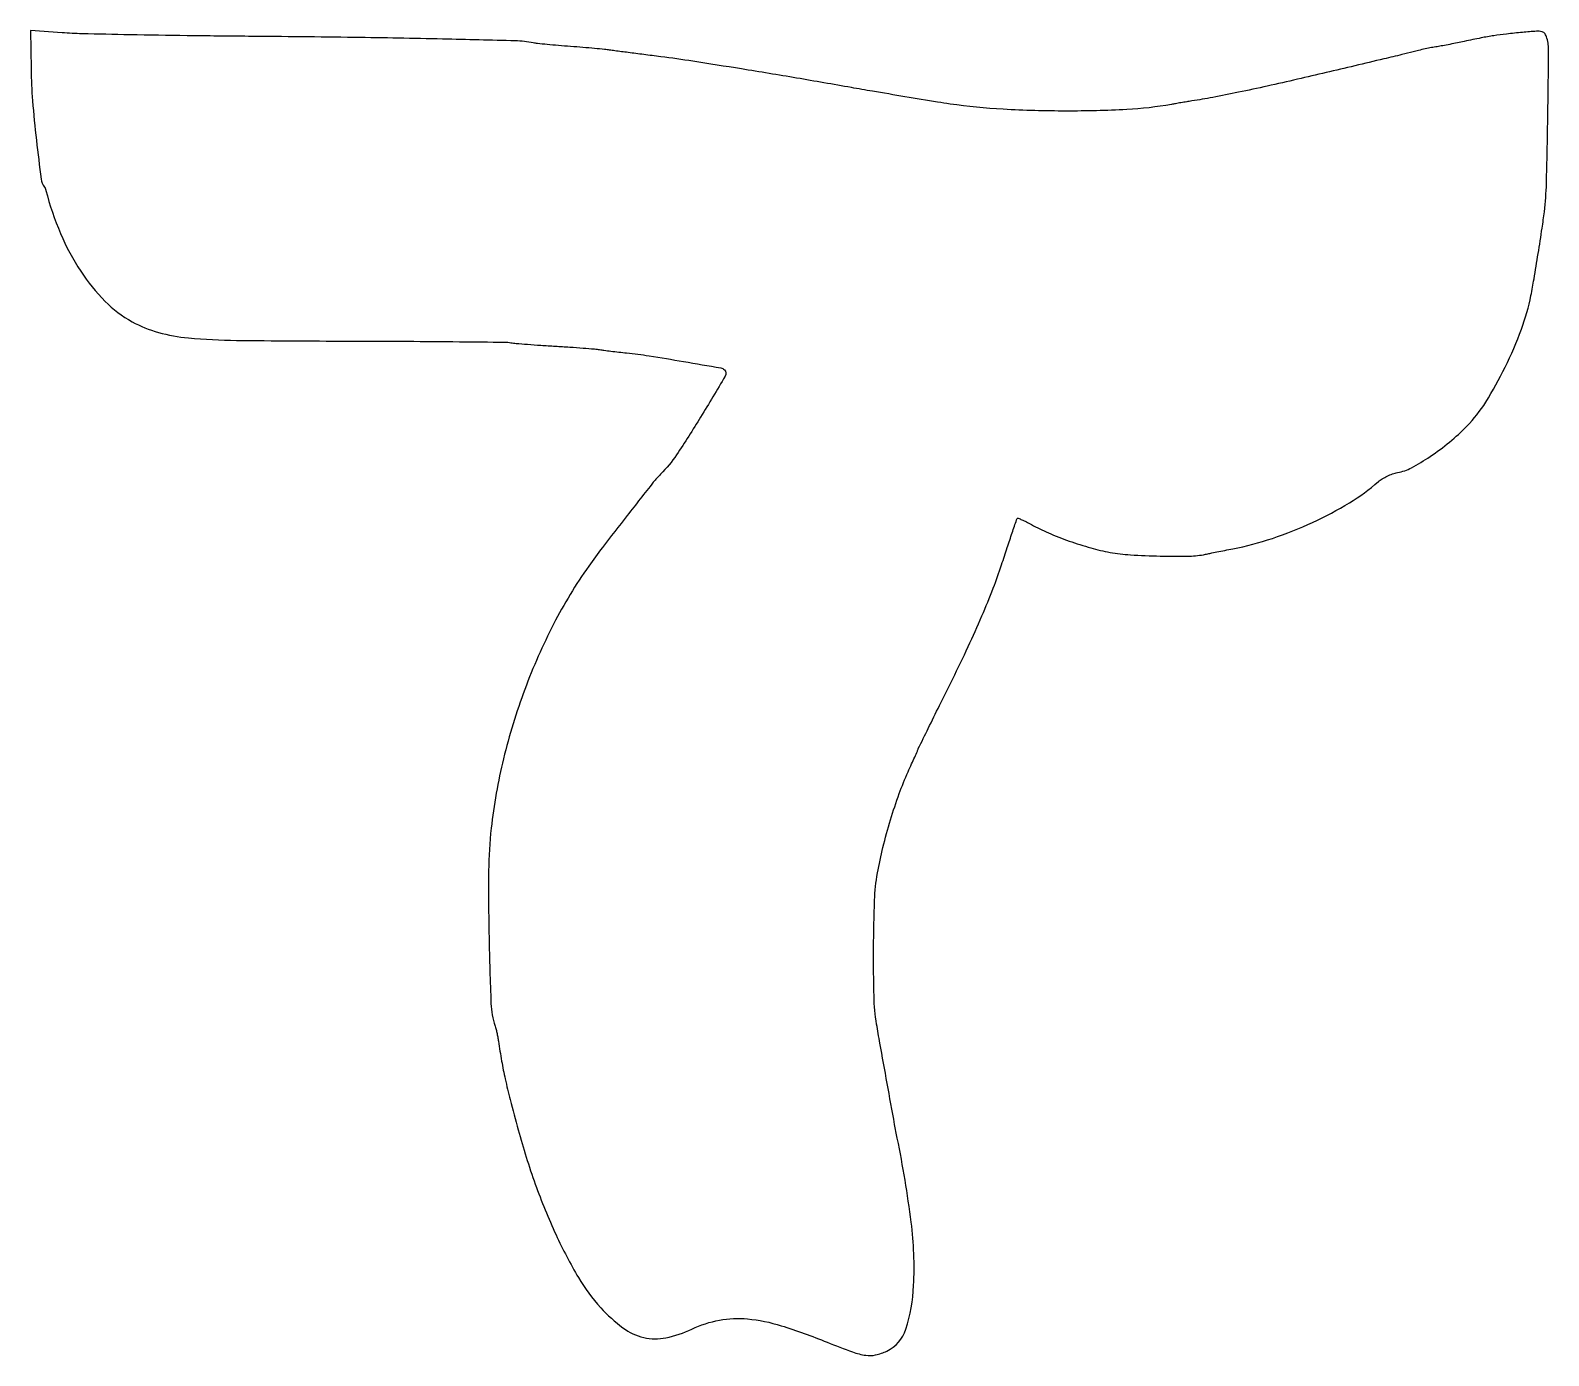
# Model space of a CAD drawing. Extents: x 0 to 446, y 0 to 389.
import ezdxf

# ---------------------------------------------------------------- set-up
doc = ezdxf.new("R2010")
doc.units = 0

msp = doc.modelspace()

# ---------------------------------------------------------------- linework, layer by layer
msp.add_lwpolyline([(0.077325, 377.87325, 0.016061), (0.529153, 368.571826, 0.008385), (1.657943, 357.022573, 0.003552), (3.052303, 345.583975, 0.138376), (4.048489, 343.25, -0.059895), (4.138817, 343.105529, -0.015506), (4.247954, 342.853125, -0.015547), (4.355266, 342.555465, -0.01528), (4.444548, 342.25, 0.037173), (8.751334, 329.598603, 0.044762), (14.6817, 318.530755, 0.049413), (21.825624, 309.69831, 0.073512), (29.75716, 303.728687, 0.056217), (37.512052, 300.576148, 0.046008), (46.319977, 298.956531, 0.019793), (60.437181, 298.245589, 0.002172), (92.885352, 298.038178, -0.000792), (110.574905, 297.973925, -0.00122), (125.877125, 297.856772, -0.00038), (139.148756, 297.712698, -0.036634), (141.037589, 297.552043, 0.018077), (142.551167, 297.36656, 0.002213), (145.878087, 297.095277, 0.002619), (149.83504, 296.81109, 0.002159), (154.058025, 296.548337, -0.002286), (158.279524, 296.284606, -0.002778), (162.231961, 295.99747, -0.002342), (165.553982, 295.721906, -0.019321), (167.058025, 295.531262, 0.008485), (168.355112, 295.33821, 0.002347), (170.398295, 295.079217, 0.00237), (172.715201, 294.807709, 0.002479), (175, 294.562401, -0.013212), (181.592526, 293.711101, -0.003813), (191.729705, 292.049472, -0.000789), (202.715745, 290.144712, -0.154243), (203.700396, 289.632937, -0.342159), (203.942828, 287.719892, -0.003747), (196.742561, 275.729371, -0.010107), (189.659375, 264.641865, -0.051286), (184.991659, 259, 0.031423), (182.842802, 256.602895, 0.001116), (175.186293, 246.854561, 0.00208), (167.867194, 237.412184, 0.010309), (163.882693, 232, 0.034751), (153.566195, 214.964773, 0.029723), (145.093165, 195.76603, 0.02936), (138.858916, 175.431803, 0.031604), (135.233768, 155, 0.025875), (134.478208, 142.562301, 0.007289), (134.587925, 123.123052, 0.004754), (135.169611, 103.564216, 0.073025), (136.407884, 96.948554, -0.023466), (136.628721, 96.1917, -0.007437), (136.887846, 95.044263, -0.007407), (137.139064, 93.754806, -0.008173), (137.34318, 92.5, 0.007961), (138.289747, 86.665336, 0.01077), (139.342196, 81.427478, 0.008395), (140.809846, 75.341064, 0.002814), (143.152628, 66.5, 0.019936), (148.170209, 50.536076, 0.022501), (154.271185, 35.668163, 0.024396), (160.872915, 23.084961, 0.052176), (167.384407, 14.269776, 0.047342), (173.930588, 8.343726, 0.103129), (180.043424, 5.498907, 0.109925), (186.524037, 5.427159, 0.058561), (194.160212, 7.999211, -0.064321), (202.261416, 10.624771, -0.070485), (210.509602, 10.989662, -0.052333), (220.380984, 8.97734, -0.01899), (233.855457, 4.155581, 0.007412), (241.38004, 1.264753, 0.051014), (245.213032, 0.285879, 0.092859), (248.131744, 0.394182, 0.055253), (251.429716, 1.533672, 0.208448), (256.993151, 7.919023, 0.064264), (259.296079, 20.767189, 0.043984), (258.572747, 39.351165, 0.018599), (254.493511, 64, -0.005205), (253.706123, 68.076748, -0.000327), (251.518786, 80.115683, -0.000425), (249.386886, 91.950635, -0.003275), (248.429578, 97.5, -0.034921), (247.660031, 105.622324, -0.00751), (247.523843, 119.766747, -0.007447), (247.810576, 133.899671, -0.035975), (248.668893, 141.88338, -0.016249), (250.281117, 149.391812, -0.012497), (252.509341, 157.474448, -0.012703), (255.062913, 165.195706, -0.020807), (257.658751, 171.575831, 0.001031), (258.705228, 173.882195, 0.001532), (259.611308, 175.90665, 0.00066), (260.378394, 177.6409, 0.031426), (260.51041, 178, -0.041743), (260.661614, 178.38651, -0.000082), (263.5829, 184.334966, -0.000589), (266.877491, 191.020851, -0.000366), (270.760837, 198.863716, 0.006242), (275.314915, 208.339635, 0.007574), (279.337134, 217.337471, 0.008287), (282.675317, 225.489677, 0.01447), (285.131256, 232.363716, -0.001108), (286.790082, 237.430042, -0.00175), (288.237559, 241.766898, -0.000397), (289.523492, 245.565369, -0.075513), (289.711268, 245.927854, -0.334126), (289.986631, 246.012179, -0.01213), (291.072364, 245.588535, -0.017885), (292.395949, 244.978228, -0.011055), (293.907913, 244.171912, 0.026792), (298.871587, 241.722161, 0.01613), (304.988287, 239.331148, 0.016051), (311.321728, 237.314369, 0.024204), (316.962486, 236.006803, 0.029687), (322.958501, 235.283629, 0.010159), (331.710355, 234.930242, 0.009165), (340.300985, 234.915556, 0.047811), (345, 235.444863, -0.001892), (346.320623, 235.71798, -0.000534), (348.38125, 236.13372, -0.000538), (350.710942, 236.598551, -0.000568), (353, 237.050012, 0.032347), (364.638183, 240.124383, 0.027344), (376.474827, 244.819305, 0.0281), (387.282248, 250.562623, 0.043824), (395.781505, 256.788856, -0.045265), (396.89693, 257.601054, -0.025533), (398.376538, 258.386173, -0.025303), (399.96293, 259.031228, -0.037557), (401.411845, 259.417484, 0.076485), (405.479894, 260.847894, 0.024773), (410.966939, 264.139418, 0.024365), (416.708864, 268.401883, 0.027421), (421.775317, 273.047846, 0.054655), (427.308099, 280.108941, 0.024899), (432.994755, 290.380033, 0.024814), (437.787918, 301.522567, 0.040337), (440.593583, 311.428924, 0.007138), (441.479214, 316.266073, 0.002084), (442.704365, 323.732409, 0.002073), (443.865746, 331.197988, 0.007349), (444.520359, 336, 0.023664), (445.136925, 344.377144, 0.002741), (445.52621, 363.210063, 0.001335), (445.775097, 383.093705, 0.066504), (445.294627, 386.981347, 0.087299), (444.712303, 388.251297, 0.186427), (443.834193, 388.849577, 0.073737), (442.209884, 388.983483, 0.006528), (438.098756, 388.662118, 0.005167), (433.368855, 388.180851, 0.010726), (429.69208, 387.688237, 0.010334), (425.954916, 387.026297, 0.004451), (421, 385.996713, -0.003569), (419.021539, 385.581964, -0.002522), (416.79375, 385.143211, -0.002545), (414.660124, 384.745425, -0.00537), (413, 384.463033, 0.008061), (411.406865, 384.183207, 0.004662), (409.5, 383.798024, 0.004657), (407.59356, 383.375801, 0.007797), (406, 382.980993, -0.00488), (402.688051, 382.139913, -0.00131), (397.409887, 380.868842, -0.00071), (388.825262, 378.838163, -0.000113), (372, 374.887384, -0.003205), (363.150791, 372.871351, -0.003724), (354.707411, 371.070477, -0.004038), (347.137381, 369.578344, -0.007606), (341, 368.516437, 0.001308), (339.477165, 368.272665, 0.000967), (337.79375, 367.995323, 0.000977), (336.204425, 367.727128, 0.002197), (335, 367.516011, -0.031651), (321.881378, 366.005533, -0.013246), (304.088481, 365.563036, -0.013293), (285.60469, 366.084619, -0.021697), (270, 367.621686, -0.005383), (266.326239, 368.185704, -0.000441), (256.751948, 369.769964, -0.000626), (247.182058, 371.374495, -0.002174), (241, 372.446633, 0.001977), (224.91668, 375.242458, 0.001941), (208.713332, 377.92854, 0.001954), (194.406267, 380.185907, 0.006537), (185, 381.506742, -0.000393), (180.030387, 382.142414, -0.000497), (175.4375, 382.738208, -0.000391), (171.585756, 383.24482, -0.004045), (170, 383.467722, 0.01221), (168.524876, 383.650564, 0.001911), (165.606205, 383.928907, 0.002125), (162.161768, 384.229356, 0.001851), (158.553037, 384.515242, -0.0024), (154.979734, 384.802269, -0.002938), (151.642655, 385.106213, -0.002453), (148.840623, 385.391917, -0.020937), (147.592155, 385.578544, 0.04055), (142.329175, 386.155547, 0.001307), (120.97188, 386.700915, 0.002408), (94.982841, 387.17141, 0.001429), (64, 387.494539, -0.001279), (45.895784, 387.677917, -0.00161), (29.132366, 387.944564, -0.001281), (15.070372, 388.249554, -0.012811), (9.195289, 388.542771), (-0.109421, 389.2465)], format="xyb", close=True)

doc.saveas('drawing.dxf')
